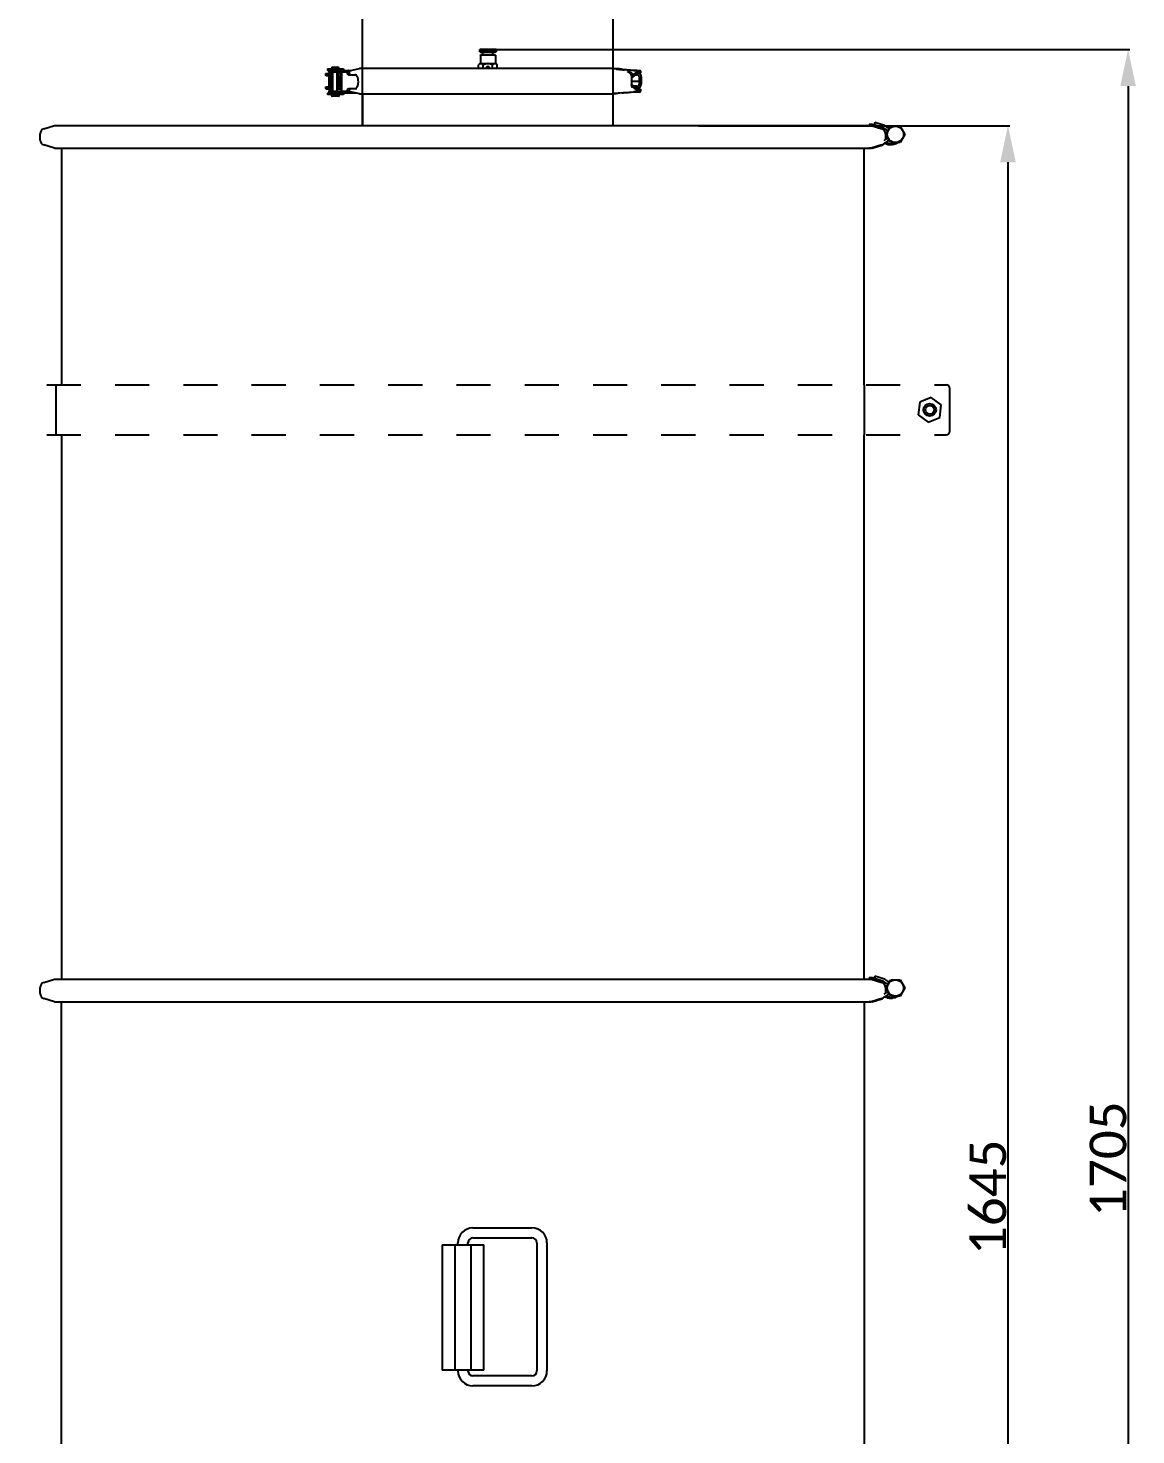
# Model space of a CAD drawing. Header units: millimetres. Extents: x 581 to 3895, y 0 to 3492.
# Drawn here: x 1037 to 1920, y 777 to 1899 of the extents above; entities that cross this region are included whole.
import ezdxf

# ---------------------------------------------------------------- set-up
doc = ezdxf.new("R2010")
doc.units = ezdxf.units.MM
doc.header["$LTSCALE"] = 272.25
doc.header["$PDMODE"] = 3
doc.header["$PDSIZE"] = 8
doc.linetypes.add('DOT', pattern=[0.2, 0.1, -0.1])
doc.layers.get('0').update_dxf_attribs({"linetype": 'CONTINUOUS'})
doc.layers.get('Defpoints').update_dxf_attribs({"linetype": 'CONTINUOUS'})
for name, color, linetype in [('00_BUW_DATUM', 7, 'CONTINUOUS'), ('02___PRT_ALL_AXES', 7, 'CONTINUOUS'), ('03___PRT_ALL_CURVES', 7, 'CONTINUOUS')]:
    doc.layers.add(name, color=color, linetype=linetype)
doc.styles.get("Standard").update_dxf_attribs({"font": 'calibri.ttf'})
doc.dimstyles.new('DIMSTYLE_1', dxfattribs={"dimtxt": 29.166667, "dimasz": 29.166667, "dimexe": 1.5, "dimexo": 1, "dimgap": 0.875, "dimtad": 1, "dimdsep": 46, "dimtxsty": 'Standard', "dimblk": '_FILLED', "dimblk1": '_FILLED', "dimblk2": '_FILLED', "dimcen": 0.09, "dimazin": 2, "dimtp": 0.01, "dimtm": 0.01, "dimtfac": 1, "dimtofl": 0, "dimtmove": 0, "dimatfit": 3, "dimldrblk": '_FILLED', "dimfxl": 0, "dimtolj": 1, "dimarcsym": 0})
doc.dimstyles.new('DIMSTYLE_4', dxfattribs={"dimtxt": 29.166667, "dimasz": 29.166667, "dimexe": 1.5, "dimexo": 1, "dimgap": 0.875, "dimtad": 1, "dimdec": 0, "dimdsep": 46, "dimtxsty": 'Standard', "dimblk": '_FILLED', "dimblk1": '_FILLED', "dimblk2": '_FILLED', "dimcen": 0.09, "dimazin": 2, "dimtp": 0.01, "dimtm": 0.01, "dimtfac": 1, "dimtdec": 0, "dimtofl": 0, "dimtmove": 0, "dimatfit": 3, "dimldrblk": '_FILLED', "dimfxl": 0, "dimtolj": 1, "dimarcsym": 0})

# ---------------------------------------------------------------- blocks, each defined once
blk = doc.blocks.new('_FILLED')
at = {"color": 0, "linetype": 'ByBlock'}
blk.add_solid([(0, 0), (-1, 0.214), (-1, -0.214)], dxfattribs=at)
blk = doc.blocks.new('*D68')
at = {"color": 0, "linetype": 'Continuous', "lineweight": -2}
for p, q in [((1303.5, 1822), (1303.5, 1927.4)), ((1332.6, 1925.9), (1474.3, 1925.9)), ((1503.5, 1823.9), (1503.5, 1927.4))]:
    blk.add_line(p, q, dxfattribs=at)
at = {"layer": 'Defpoints', "color": 0}
for p in [(1503.5, 1925.9), (1303.5, 1821), (1503.5, 1822.9)]:
    blk.add_point(p, dxfattribs=at)
at = {"color": 0, "linetype": 'ByBlock', "lineweight": -2, "xscale": 29.1666666667, "yscale": 29.1666666667, "zscale": 29.1666666667, "rotation": 180}
blk.add_blockref('_FILLED', (1303.5, 1925.9), dxfattribs=at)
at = {"color": 0, "linetype": 'ByBlock', "lineweight": -2, "xscale": 29.1666666667, "yscale": 29.1666666667, "zscale": 29.1666666667}
blk.add_blockref('_FILLED', (1503.5, 1925.9), dxfattribs=at)
at = {"color": 0, "insert": (1422.9, 1965.7), "char_height": 29.17, "attachment_point": 2, "line_spacing_factor": 0.9}
blk.add_mtext('\\A1;%%c200', dxfattribs=at)
blk = doc.blocks.new('*D120')
at = {"color": 0, "linetype": 'Continuous', "lineweight": -2}
for p, q in [((1403.6, 1881.7), (1915.5, 1881.7)), ((1914, 1852.6), (1914, 141.6)), ((1408.3, 112.4), (1915.5, 112.4))]:
    blk.add_line(p, q, dxfattribs=at)
at = {"layer": 'Defpoints', "color": 0}
for p in [(1402.6, 1881.7), (1407.3, 112.4), (1914, 112.4)]:
    blk.add_point(p, dxfattribs=at)
at = {"color": 0, "linetype": 'ByBlock', "lineweight": -2, "xscale": 29.1666666667, "yscale": 29.1666666667, "zscale": 29.1666666667}
for p, rotation in [((1914, 1881.7), 90), ((1914, 112.4), 270)]:
    blk.add_blockref('_FILLED', p, dxfattribs=dict(at, rotation=rotation))
at = {"color": 0, "insert": (1898.1, 997.1), "char_height": 29.167, "attachment_point": 5, "rotation": 90}
blk.add_mtext('\\A1;\\A1;1705', dxfattribs=at)
blk = doc.blocks.new('*D121')
at = {"color": 0, "linetype": 'Continuous', "lineweight": -2}
for p, q in [((1571.3, 1821), (1819.7, 1821)), ((1818.2, 1791.8), (1818.2, 141.6)), ((1409.3, 112.4), (1819.7, 112.4))]:
    blk.add_line(p, q, dxfattribs=at)
at = {"layer": 'Defpoints', "color": 0}
for p in [(1570.3, 1821), (1408.3, 112.4), (1818.2, 112.4)]:
    blk.add_point(p, dxfattribs=at)
at = {"color": 0, "linetype": 'ByBlock', "lineweight": -2, "xscale": 29.1666666667, "yscale": 29.1666666667, "zscale": 29.1666666667}
for p, rotation in [((1818.2, 1821), 90), ((1818.2, 112.4), 270)]:
    blk.add_blockref('_FILLED', p, dxfattribs=dict(at, rotation=rotation))
at = {"color": 0, "insert": (1802.3, 966.7), "char_height": 29.167, "attachment_point": 5, "rotation": 90}
blk.add_mtext('\\A1;\\A1;1645', dxfattribs=at)

msp = doc.modelspace()

# ---------------------------------------------------------------- linework, layer by layer
at = {"linetype": 'Continuous'}
for p, q in [((1396.968, 1879.744), (1396.968, 1881.744)), ((1396.973, 1881.744), (1396.973, 1879.744)), ((1398.033, 1881.744), (1396.973, 1881.744)), ((1396.973, 1879.744), (1397.822, 1879.744)), ((1396.989, 1879.744), (1396.989, 1881.744)), ((1397.004, 1881.744), (1397.004, 1879.744)), ((1397.035, 1879.744), (1397.035, 1881.744)), ((1397.06, 1881.744), (1397.06, 1879.744)), ((1397.107, 1879.744), (1397.107, 1881.744)), ((1397.141, 1881.744), (1397.141, 1879.744)), ((1397.204, 1879.744), (1397.204, 1881.744)), ((1397.248, 1881.744), (1397.248, 1879.744)), ((1397.325, 1879.744), (1397.325, 1881.744)), ((1397.379, 1881.744), (1397.379, 1879.744)), ((1397.467, 1877.244), (1397.667, 1877.444)), ((1397.467, 1877.244), (1397.467, 1870.444)), ((1409.467, 1877.244), (1397.467, 1877.244)), ((1397.471, 1879.744), (1397.471, 1881.744)), ((1397.534, 1881.744), (1397.534, 1879.744)), ((1397.64, 1879.744), (1397.64, 1881.744)), ((1409.267, 1877.444), (1397.667, 1877.444)), ((1397.712, 1881.744), (1397.712, 1879.744)), ((1397.822, 1879.744), (1397.822, 1881.744)), ((1397.833, 1879.744), (1397.833, 1881.744)), ((1397.833, 1879.744), (1398.019, 1879.744)), ((1397.913, 1881.744), (1397.913, 1879.744)), ((1398.019, 1879.744), (1398.019, 1881.744)), ((1398.047, 1879.744), (1398.047, 1881.744)), ((1398.269, 1881.744), (1398.047, 1881.744)), ((1398.047, 1879.744), (1404.158, 1879.744)), ((1398.136, 1881.744), (1398.136, 1879.744)), ((1398.237, 1879.744), (1398.237, 1881.744)), ((1398.283, 1879.744), (1398.283, 1881.744)), ((1398.529, 1881.744), (1398.283, 1881.744)), ((1398.38, 1881.744), (1398.38, 1879.744)), ((1398.476, 1879.744), (1398.476, 1881.744)), ((1398.54, 1879.744), (1398.54, 1881.744)), ((1398.792, 1881.744), (1398.54, 1881.744)), ((1398.644, 1881.744), (1398.644, 1879.744)), ((1398.735, 1879.744), (1398.735, 1881.744)), ((1398.815, 1879.744), (1398.815, 1881.744)), ((1399.093, 1881.744), (1398.815, 1881.744)), ((1398.927, 1881.744), (1398.927, 1879.744)), ((1399.013, 1879.744), (1399.013, 1881.744)), ((1399.11, 1879.744), (1399.11, 1881.744)), ((1399.414, 1881.744), (1399.11, 1881.744)), ((1399.228, 1881.744), (1399.228, 1879.744)), ((1399.308, 1879.744), (1399.308, 1881.744)), ((1399.421, 1879.744), (1399.421, 1881.744)), ((1399.731, 1881.744), (1399.421, 1881.744)), ((1399.467, 1877.444), (1399.467, 1879.244)), ((1399.546, 1881.744), (1399.546, 1879.744)), ((1399.62, 1879.744), (1399.62, 1881.744)), ((1399.748, 1879.744), (1399.748, 1881.744)), ((1400.087, 1881.744), (1399.748, 1881.744)), ((1399.879, 1881.744), (1399.879, 1879.744)), ((1399.946, 1879.744), (1399.946, 1881.744)), ((1400.091, 1879.744), (1400.091, 1881.744)), ((1400.433, 1881.744), (1400.091, 1881.744)), ((1400.227, 1881.744), (1400.227, 1879.744)), ((1400.287, 1879.744), (1400.287, 1881.744)), ((1400.446, 1879.744), (1400.446, 1881.744)), ((1400.791, 1881.744), (1400.446, 1881.744)), ((1400.587, 1881.744), (1400.587, 1879.744)), ((1400.64, 1879.744), (1400.64, 1881.744)), ((1400.813, 1879.744), (1400.813, 1881.744)), ((1401.185, 1881.744), (1400.813, 1881.744)), ((1400.959, 1881.744), (1400.959, 1879.744)), ((1401.005, 1879.744), (1401.005, 1881.744)), ((1401.191, 1879.744), (1401.191, 1881.744)), ((1401.563, 1881.744), (1401.191, 1881.744)), ((1401.34, 1881.744), (1401.34, 1879.744)), ((1401.379, 1879.744), (1401.379, 1881.744)), ((1401.578, 1879.744), (1401.578, 1881.744)), ((1401.949, 1881.744), (1401.578, 1881.744)), ((1401.73, 1881.744), (1401.73, 1879.744)), ((1401.761, 1879.744), (1401.761, 1881.744)), ((1401.972, 1879.744), (1401.972, 1881.744)), ((1402.368, 1881.744), (1401.972, 1881.744)), ((1402.127, 1881.744), (1402.127, 1879.744)), ((1402.15, 1879.744), (1402.15, 1881.744)), ((1402.372, 1879.744), (1402.372, 1881.744)), ((1402.765, 1881.744), (1402.372, 1881.744)), ((1402.529, 1881.744), (1402.529, 1879.744)), ((1402.544, 1879.744), (1402.544, 1881.744)), ((1402.777, 1879.744), (1402.777, 1881.744)), ((1408.887, 1881.744), (1402.777, 1881.744)), ((1402.934, 1881.744), (1402.934, 1879.744)), ((1402.942, 1879.744), (1402.942, 1881.744)), ((1403.184, 1879.744), (1403.184, 1881.744)), ((1403.342, 1881.744), (1403.342, 1879.744)), ((1403.592, 1879.744), (1403.592, 1881.744)), ((1403.751, 1881.744), (1403.751, 1879.744)), ((1403.992, 1881.744), (1403.992, 1879.744)), ((1404, 1879.744), (1404, 1881.744)), ((1404.158, 1881.744), (1404.158, 1879.744)), ((1404.17, 1879.744), (1404.562, 1879.744)), ((1404.39, 1881.744), (1404.39, 1879.744)), ((1404.406, 1879.744), (1404.406, 1881.744)), ((1404.562, 1881.744), (1404.562, 1879.744)), ((1404.566, 1879.744), (1404.962, 1879.744)), ((1404.784, 1881.744), (1404.784, 1879.744)), ((1404.808, 1879.744), (1404.808, 1881.744)), ((1404.962, 1881.744), (1404.962, 1879.744)), ((1404.985, 1879.744), (1405.357, 1879.744)), ((1405.173, 1881.744), (1405.173, 1879.744)), ((1405.205, 1879.744), (1405.205, 1881.744)), ((1405.357, 1881.744), (1405.357, 1879.744)), ((1405.371, 1879.744), (1405.743, 1879.744)), ((1405.556, 1881.744), (1405.556, 1879.744)), ((1405.594, 1879.744), (1405.594, 1881.744)), ((1405.743, 1881.744), (1405.743, 1879.744)), ((1405.749, 1879.744), (1406.121, 1879.744)), ((1405.93, 1881.744), (1405.93, 1879.744)), ((1405.976, 1879.744), (1405.976, 1881.744)), ((1406.121, 1881.744), (1406.121, 1879.744)), ((1406.144, 1879.744), (1406.489, 1879.744)), ((1406.294, 1881.744), (1406.294, 1879.744)), ((1406.347, 1879.744), (1406.347, 1881.744)), ((1406.489, 1881.744), (1406.489, 1879.744)), ((1406.502, 1879.744), (1406.844, 1879.744)), ((1406.647, 1881.744), (1406.647, 1879.744)), ((1406.708, 1879.744), (1406.708, 1881.744)), ((1406.844, 1881.744), (1406.844, 1879.744)), ((1406.848, 1879.744), (1407.186, 1879.744)), ((1406.988, 1881.744), (1406.988, 1879.744)), ((1407.055, 1879.744), (1407.055, 1881.744)), ((1407.186, 1881.744), (1407.186, 1879.744)), ((1407.203, 1879.744), (1407.513, 1879.744)), ((1407.315, 1881.744), (1407.315, 1879.744)), ((1407.388, 1879.744), (1407.388, 1881.744)), ((1407.467, 1877.444), (1407.467, 1879.244)), ((1407.513, 1881.744), (1407.513, 1879.744)), ((1407.52, 1879.744), (1407.825, 1879.744)), ((1407.626, 1881.744), (1407.626, 1879.744)), ((1407.706, 1879.744), (1407.706, 1881.744)), ((1407.825, 1881.744), (1407.825, 1879.744)), ((1407.841, 1879.744), (1408.119, 1879.744)), ((1407.922, 1881.744), (1407.922, 1879.744)), ((1408.007, 1879.744), (1408.007, 1881.744)), ((1408.119, 1881.744), (1408.119, 1879.744)), ((1408.143, 1879.744), (1408.395, 1879.744)), ((1408.199, 1881.744), (1408.199, 1879.744)), ((1408.29, 1879.744), (1408.29, 1881.744)), ((1408.395, 1881.744), (1408.395, 1879.744)), ((1408.406, 1879.744), (1408.651, 1879.744)), ((1408.458, 1881.744), (1408.458, 1879.744)), ((1408.554, 1879.744), (1408.554, 1881.744)), ((1408.651, 1881.744), (1408.651, 1879.744)), ((1408.665, 1879.744), (1408.887, 1879.744)), ((1408.697, 1881.744), (1408.697, 1879.744)), ((1408.798, 1879.744), (1408.798, 1881.744)), ((1408.887, 1881.744), (1408.887, 1879.744)), ((1408.901, 1879.744), (1409.961, 1879.744)), ((1408.916, 1881.744), (1408.916, 1879.744)), ((1409.102, 1881.744), (1408.916, 1881.744)), ((1409.021, 1879.744), (1409.021, 1881.744)), ((1409.102, 1881.744), (1409.102, 1879.744)), ((1409.113, 1881.744), (1409.113, 1879.744)), ((1409.961, 1881.744), (1409.113, 1881.744)), ((1409.222, 1879.744), (1409.222, 1881.744)), ((1409.467, 1877.244), (1409.267, 1877.444)), ((1409.294, 1881.744), (1409.294, 1879.744)), ((1409.401, 1879.744), (1409.401, 1881.744)), ((1409.464, 1881.744), (1409.464, 1879.744)), ((1409.467, 1877.244), (1409.467, 1870.444)), ((1409.556, 1879.744), (1409.556, 1881.744)), ((1409.609, 1881.744), (1409.609, 1879.744)), ((1409.687, 1879.744), (1409.687, 1881.744)), ((1409.731, 1881.744), (1409.731, 1879.744)), ((1409.793, 1879.744), (1409.793, 1881.744)), ((1409.827, 1881.744), (1409.827, 1879.744)), ((1409.874, 1879.744), (1409.874, 1881.744)), ((1409.899, 1881.744), (1409.899, 1879.744)), ((1409.93, 1879.744), (1409.93, 1881.744)), ((1409.945, 1881.744), (1409.945, 1879.744)), ((1409.961, 1879.744), (1409.961, 1881.744)), ((1409.966, 1881.744), (1409.966, 1879.744)), ((1274.325, 1861.064), (1274.325, 1862.564)), ((1274.325, 1862.564), (1279.86, 1862.564)), ((1274.434, 1860.839), (1274.434, 1862.039)), ((1274.435, 1862.039), (1279.86, 1862.039)), ((1275.61, 1866.239), (1275.61, 1865.039)), ((1275.61, 1866.239), (1288.244, 1866.239)), ((1279.36, 1865.039), (1275.61, 1865.039)), ((1276.939, 1863.551), (1276.939, 1865.039)), ((1290.799, 1863.551), (1276.939, 1863.551)), ((1278.575, 1862.564), (1278.575, 1863.551)), ((1278.725, 1865.051), (1291.987, 1865.051)), ((1278.86, 1866.639), (1278.86, 1866.489)), ((1284.31, 1866.439), (1278.91, 1866.439)), ((1279.495, 1866.439), (1279.495, 1866.289)), ((1279.86, 1867.639), (1283.36, 1867.639)), ((1279.86, 1866.239), (1279.86, 1866.389)), ((1279.86, 1848.551), (1279.86, 1863.551)), ((1283.36, 1866.239), (1283.36, 1866.389)), ((1283.36, 1848.551), (1283.36, 1863.551)), ((1283.36, 1862.564), (1286.723, 1862.564)), ((1283.959, 1867.439), (1283.995, 1867.439)), ((1284.36, 1866.639), (1284.36, 1866.489)), ((1284.995, 1866.439), (1284.995, 1866.289)), ((1286.282, 1862.564), (1286.282, 1861.178)), ((1286.663, 1862.564), (1286.663, 1863.283)), ((1286.723, 1863.051), (1286.723, 1849.051)), ((1288.245, 1866.239), (1288.245, 1865.051)), ((1291.53, 1865.051), (1291.53, 1863.051)), ((1292.115, 1865.039), (1294.518, 1865.039)), ((1292.721, 1864.644), (1301.186, 1866.507)), ((1292.9, 1864.051), (1292.9, 1863.551)), ((1501.754, 1866.507), (1301.186, 1866.507)), ((1396.962, 1870.444), (1395.962, 1869.445)), ((1395.962, 1866.507), (1395.962, 1869.445)), ((1396.962, 1870.444), (1409.973, 1870.444)), ((1399.715, 1866.507), (1399.715, 1869.445)), ((1403.467, 1865.944), (1403.467, 1865.97)), ((1407.22, 1866.507), (1407.22, 1869.445)), ((1409.973, 1870.444), (1410.972, 1869.445)), ((1410.972, 1866.507), (1410.972, 1869.445)), ((1508.069, 1866.194), (1505.901, 1866.194)), ((1505.901, 1866.166), (1510.85, 1865.636)), ((1508.069, 1866.194), (1508.069, 1865.934)), ((1510.558, 1865.671), (1509.78, 1865.751)), ((1511.473, 1865.561), (1512.275, 1865.507)), ((1515.922, 1865.262), (1514.637, 1865.348)), ((1514.895, 1863.871), (1514.913, 1863.874)), ((1517.282, 1865.171), (1515.922, 1865.262)), ((1518.721, 1865.076), (1517.282, 1865.171)), ((1518.379, 1859.244), (1523.033, 1862.974)), ((1519.795, 1865.005), (1518.721, 1865.076)), ((1522.889, 1864.186), (1519.181, 1861.668)), ((1519.795, 1865.005), (1520.368, 1864.969)), ((1520.474, 1864.961), (1520.11, 1864.985)), ((1520.11, 1864.985), (1520.474, 1864.961)), ((1521.32, 1864.915), (1520.368, 1864.969)), ((1520.547, 1864.956), (1520.474, 1864.961)), ((1520.474, 1864.961), (1520.547, 1864.956)), ((1520.88, 1864.935), (1520.547, 1864.956)), ((1520.547, 1864.956), (1520.88, 1864.935)), ((1520.931, 1864.931), (1520.88, 1864.935)), ((1521.312, 1864.907), (1520.931, 1864.931)), ((1520.931, 1864.931), (1521.312, 1864.907)), ((1523.05, 1862.705), (1521.227, 1861.491)), ((1521.378, 1864.903), (1521.312, 1864.907)), ((1521.312, 1864.907), (1521.378, 1864.903)), ((1522.272, 1864.868), (1521.32, 1864.915)), ((1521.722, 1864.881), (1521.378, 1864.903)), ((1521.378, 1864.903), (1521.722, 1864.881)), ((1521.722, 1864.881), (1521.766, 1864.878)), ((1521.766, 1864.878), (1521.722, 1864.881)), ((1523.224, 1864.829), (1522.272, 1864.868)), ((1522.826, 1864.812), (1522.59, 1864.827)), ((1522.604, 1864.826), (1523.044, 1864.799)), ((1522.938, 1864.371), (1522.889, 1864.386)), ((1522.889, 1864.386), (1522.938, 1864.371)), ((1523.083, 1864.328), (1522.938, 1864.371)), ((1522.938, 1864.371), (1523.031, 1864.343)), ((1524.177, 1864.797), (1523.224, 1864.829)), ((1523.915, 1863.145), (1523.896, 1863.146)), ((1523.911, 1864.747), (1523.945, 1864.745)), ((1524.048, 1863.889), (1524.049, 1863.943)), ((1524.049, 1863.943), (1524.054, 1864.096)), ((1524.071, 1864.586), (1524.054, 1864.096)), ((1525.094, 1863.144), (1524.06, 1863.144)), ((1524.076, 1864.744), (1524.071, 1864.586)), ((1524.076, 1864.744), (1525.094, 1864.744)), ((1525.067, 1864.774), (1524.177, 1864.797)), ((1525.406, 1863.155), (1525.406, 1864.755)), ((1274.434, 1861.064), (1274.325, 1861.064)), ((1274.325, 1850.564), (1274.325, 1852.064)), ((1274.325, 1852.064), (1279.86, 1852.064)), ((1274.434, 1850.564), (1274.325, 1850.564)), ((1274.434, 1850.039), (1274.434, 1851.239)), ((1279.86, 1860.839), (1274.435, 1860.839)), ((1274.435, 1851.239), (1279.86, 1851.239)), ((1276.59, 1860.45), (1276.59, 1852.064)), ((1278.157, 1852.064), (1278.157, 1860.839)), ((1278.575, 1852.064), (1278.575, 1860.839)), ((1284.761, 1861.064), (1283.36, 1861.064)), ((1284.761, 1860.839), (1283.36, 1860.839)), ((1283.36, 1852.064), (1284.761, 1852.064)), ((1286.723, 1850.564), (1283.36, 1850.564)), ((1283.995, 1852.064), (1283.995, 1860.839)), ((1284.761, 1852.064), (1284.761, 1861.064)), ((1285.939, 1859.453), (1285.939, 1853.436)), ((1286.282, 1851.708), (1286.282, 1850.564)), ((1286.609, 1849.745), (1286.609, 1850.564)), ((1292.216, 1861.551), (1298.999, 1861.551)), ((1292.216, 1850.551), (1298.999, 1850.551)), ((1518.379, 1853.436), (1518.379, 1859.453)), ((1523.033, 1849.507), (1518.379, 1853.644)), ((1518.379, 1853.644), (1519.876, 1852.444)), ((1522.962, 1848.757), (1519.321, 1851.737)), ((1522.587, 1852.444), (1519.729, 1852.444)), ((1522.914, 1850.221), (1520.823, 1851.472)), ((1521.157, 1861.444), (1522.587, 1861.444)), ((1522.587, 1850.844), (1521.872, 1850.844)), ((1523.05, 1850.184), (1522.058, 1850.844)), ((1524.187, 1859.844), (1524.187, 1854.044)), ((1525.787, 1859.844), (1525.787, 1854.044)), ((1279.86, 1850.039), (1274.435, 1850.039)), ((1275.61, 1847.039), (1275.61, 1845.839)), ((1275.61, 1847.039), (1288.23, 1847.039)), ((1288.244, 1845.839), (1275.61, 1845.839)), ((1276.813, 1848.423), (1276.815, 1848.232)), ((1276.939, 1847.051), (1276.939, 1848.551)), ((1276.939, 1848.551), (1290.799, 1848.551)), ((1291.987, 1847.051), (1276.939, 1847.051)), ((1277.825, 1848.689), (1277.825, 1849.789)), ((1277.875, 1849.839), (1279.86, 1849.839)), ((1279.86, 1848.639), (1277.875, 1848.639)), ((1278.575, 1849.889), (1278.575, 1850.039)), ((1279.11, 1844.689), (1279.11, 1845.789)), ((1284.06, 1844.639), (1279.16, 1844.639)), ((1279.745, 1844.489), (1279.745, 1844.639)), ((1284.694, 1844.439), (1279.795, 1844.439)), ((1279.86, 1847.039), (1279.86, 1847.051)), ((1286.55, 1850.039), (1283.36, 1850.039)), ((1283.36, 1847.039), (1283.36, 1847.051)), ((1284.11, 1844.689), (1284.11, 1845.789)), ((1284.11, 1845.639), (1284.694, 1845.639)), ((1284.745, 1844.489), (1284.745, 1845.589)), ((1286.653, 1848.801), (1286.651, 1848.866)), ((1298.199, 1847.039), (1288.23, 1847.039)), ((1288.245, 1847.039), (1288.245, 1845.839)), ((1291.53, 1849.051), (1291.53, 1847.051)), ((1292.9, 1848.551), (1292.9, 1848.051)), ((1301.186, 1846.382), (1292.9, 1848.206)), ((1301.186, 1846.382), (1501.749, 1846.382)), ((1303.467, 1846.382), (1303.467, 1821.014)), ((1510.891, 1847.263), (1503.941, 1846.577)), ((1504.224, 1846.603), (1504.387, 1846.621)), ((1509.937, 1847.169), (1505.51, 1846.257)), ((1505.51, 1846.732), (1505.51, 1846.257)), ((1511.289, 1847.297), (1511.793, 1847.34)), ((1511.718, 1847.345), (1511.512, 1847.331)), ((1511.793, 1847.34), (1512.287, 1847.379)), ((1511.83, 1847.336), (1512.443, 1847.387)), ((1512.287, 1847.379), (1512.921, 1847.425)), ((1512.443, 1847.387), (1513.041, 1847.432)), ((1513.04, 1847.433), (1513.512, 1847.465)), ((1513.041, 1847.432), (1513.389, 1847.456)), ((1513.449, 1847.46), (1513.719, 1847.479)), ((1513.512, 1847.465), (1514.326, 1847.52)), ((1513.964, 1847.496), (1515.27, 1847.583)), ((1514.944, 1847.562), (1516.593, 1847.672)), ((1515.989, 1847.632), (1517.665, 1847.743)), ((1516.935, 1847.695), (1517.634, 1847.741)), ((1517.665, 1847.743), (1519.662, 1847.875)), ((1519.662, 1847.875), (1519.868, 1847.888)), ((1519.7, 1847.877), (1519.662, 1847.875)), ((1519.7, 1847.877), (1519.662, 1847.875)), ((1519.7, 1847.877), (1520.37, 1847.92)), ((1519.853, 1847.887), (1519.7, 1847.877)), ((1520.11, 1847.904), (1519.853, 1847.887)), ((1519.868, 1847.888), (1520.023, 1847.898)), ((1520.023, 1847.898), (1520.102, 1847.903)), ((1520.102, 1847.903), (1520.385, 1847.922)), ((1520.567, 1847.934), (1520.11, 1847.904)), ((1520.37, 1847.92), (1521.322, 1847.974)), ((1520.385, 1847.922), (1520.931, 1847.957)), ((1521.03, 1847.963), (1520.567, 1847.934)), ((1520.931, 1847.957), (1521.043, 1847.964)), ((1521.5, 1847.993), (1521.03, 1847.963)), ((1521.043, 1847.964), (1521.3, 1847.981)), ((1521.3, 1847.981), (1521.471, 1847.991)), ((1521.471, 1847.991), (1521.515, 1847.994)), ((1521.471, 1847.991), (1521.515, 1847.994)), ((1521.978, 1848.023), (1521.5, 1847.993)), ((1521.515, 1847.994), (1521.588, 1847.999)), ((1521.588, 1847.999), (1521.878, 1848.017)), ((1522.555, 1848.059), (1521.978, 1848.023)), ((1523.226, 1848.06), (1524.178, 1848.092)), ((1525.083, 1848.144), (1524.055, 1848.144)), ((1524.104, 1849.744), (1525.083, 1849.744)), ((1524.178, 1848.092), (1525.053, 1848.115)), ((1525.395, 1848.133), (1525.395, 1849.733)), ((1707.467, 1822.049), (1707.162, 1821.014)), ((1709.992, 1822.049), (1707.467, 1822.049)), ((1709.992, 1822.049), (1709.634, 1820.836)), ((1716.91, 1819.941), (1709.992, 1822.049)), ((1712.042, 1823.549), (1711.467, 1821.633)), ((1718.491, 1819.526), (1711.467, 1821.633)), ((1719.066, 1821.441), (1712.042, 1823.549)), ((1720.297, 1815.714), (1721.575, 1815.714)), ((1721.835, 1815.719), (1721.576, 1815.714)), ((1721.754, 1807.371), (1721.576, 1807.375)), ((1723.642, 1806.044), (1726.167, 1806.044)), ((1703.467, 1614.448), (1703.467, 1803.074)), ((1707.467, 1803.04), (1707.457, 1803.074)), ((1709.992, 1803.04), (1707.467, 1803.04)), ((1709.992, 1803.04), (1709.905, 1803.335)), ((1709.992, 1803.04), (1716.91, 1805.147)), ((1058.861, 1614.448), (1058.861, 1574.448)), ((1703.798, 1574.448), (1703.798, 1614.448)), ((1757.072, 1604.371), (1747.858, 1600.486)), ((1765.044, 1598.333), (1757.072, 1604.371)), ((1771.829, 1577.448), (1771.829, 1611.448)), ((1747.858, 1600.486), (1746.615, 1590.564)), ((1763.801, 1588.411), (1765.044, 1598.333)), ((1746.615, 1590.564), (1754.586, 1584.526)), ((1754.586, 1584.526), (1763.801, 1588.411)), ((1703.467, 1140.514), (1703.467, 1574.448)), ((1707.467, 1141.549), (1707.162, 1140.514)), ((1709.992, 1141.549), (1707.467, 1141.549)), ((1709.992, 1141.549), (1709.634, 1140.336)), ((1716.91, 1139.441), (1709.992, 1141.549)), ((1712.042, 1143.049), (1711.467, 1141.133)), ((1718.491, 1139.026), (1711.467, 1141.133)), ((1719.066, 1140.941), (1712.042, 1143.049)), ((1720.297, 1135.214), (1721.575, 1135.214)), ((1721.835, 1135.219), (1721.576, 1135.214)), ((1063.467, 745.324), (1063.467, 1122.574)), ((1707.467, 1122.54), (1707.457, 1122.574)), ((1709.992, 1122.54), (1707.467, 1122.54)), ((1709.992, 1122.54), (1709.905, 1122.835)), ((1709.992, 1122.54), (1716.91, 1124.647)), ((1721.754, 1126.871), (1721.576, 1126.875)), ((1723.642, 1125.544), (1726.167, 1125.544)), ((1391.586, 942.344), (1438.586, 942.344)), ((1391.586, 934.344), (1438.586, 934.344)), ((1366.967, 928.844), (1400.205, 928.844)), ((1366.967, 928.844), (1366.967, 828.844)), ((1377.086, 928.844), (1377.086, 828.844)), ((1379.586, 928.844), (1379.586, 930.344)), ((1387.586, 928.844), (1387.586, 930.344)), ((1390.086, 828.844), (1390.086, 928.844)), ((1400.205, 828.844), (1400.205, 928.844)), ((1442.586, 930.344), (1442.586, 828.344)), ((1450.586, 930.344), (1450.586, 828.344)), ((1400.205, 828.844), (1366.967, 828.844)), ((1379.586, 828.344), (1379.586, 828.844)), ((1387.586, 828.344), (1387.586, 828.844)), ((1438.586, 824.344), (1391.586, 824.344)), ((1438.586, 816.344), (1391.586, 816.344))]:
    msp.add_line(p, q, dxfattribs=at)
at = {"linetype": 'DOT'}
for p, q in [((942.829, 1614.448), (1768.829, 1614.448)), ((942.829, 1574.448), (1768.829, 1574.448))]:
    msp.add_line(p, q, dxfattribs=at)
at = {"linetype": 'Continuous'}
for points in [[(1276.815, 1863.846), (1276.812, 1863.544), (1276.806, 1863.268), (1276.799, 1862.994), (1276.789, 1862.726), (1276.781, 1862.564)], [(1276.939, 1864.371), (1276.935, 1864.364), (1276.891, 1864.261), (1276.857, 1864.155), (1276.833, 1864.046), (1276.818, 1863.934), (1276.815, 1863.846)], [(1513.389, 1865.432), (1513.039, 1865.457), (1512.443, 1865.502), (1511.83, 1865.553), (1511.202, 1865.609), (1510.558, 1865.671)], [(1514.637, 1865.348), (1513.719, 1865.41), (1513.449, 1865.428)], [(1276.752, 1850.025), (1276.76, 1849.911), (1276.767, 1849.793), (1276.774, 1849.671), (1276.78, 1849.544), (1276.786, 1849.413), (1276.792, 1849.28), (1276.797, 1849.143), (1276.801, 1849.003), (1276.805, 1848.861), (1276.808, 1848.717), (1276.811, 1848.571), (1276.813, 1848.423)], [(1276.815, 1848.232), (1276.818, 1848.144), (1276.833, 1848.033), (1276.857, 1847.923), (1276.891, 1847.817), (1276.935, 1847.715), (1276.939, 1847.708)], [(1510.309, 1847.206), (1510.774, 1847.251), (1511.289, 1847.297)], [(1521.322, 1847.974), (1522.274, 1848.021), (1523.226, 1848.06)]]:
    msp.add_lwpolyline(points, dxfattribs=at)
for radius in [5, 3.5]:
    msp.add_circle((1755.829, 1594.448), radius, dxfattribs=at)
for centre, radius, start, end in [((1398.967, 1879.244), 0.5, 0, 85), ((1407.967, 1879.244), 0.5, 95, 180), ((1279.86, 1866.639), 1, 90, 180), ((1278.91, 1866.489), 0.05, 180, 269.866951), ((1279.545, 1866.289), 0.05, 180, 247.396049), ((1279.81, 1866.389), 0.05, 0, 89.89156), ((1283.36, 1866.639), 1, 0, 90), ((1283.41, 1866.389), 0.05, 90.108698, 180), ((1283.995, 1866.439), 1, 0, 90), ((1284.31, 1866.489), 0.05, 270.139664, 0), ((1284.945, 1866.289), 0.05, 292.598254, 0), ((1260.593, 1863.945), 26.069, 358.370105, 358.58032), ((1403.467, 1866.944), 1.15, 337.628861, 202.373576), ((1403.467, 1866.944), 1, 334.052205, 205.944164), ((1508.047, 1856.567), 9.627, 69.650003, 89.869456), ((1513.571, 1859.794), 4.261, 71.273221, 72.92677), ((1513.573, 1859.799), 4.256, 72.262943, 72.924125), ((1514.838, 1864.236), 0.369, 267.574097, 274.089787), ((1514.835, 1864.277), 0.411, 274.050093, 278.360208), ((1514.836, 1864.264), 0.398, 274.030861, 275.502006), ((1513.57, 1859.788), 4.266, 71.232935, 72.262807), ((1514.835, 1864.283), 0.417, 275.513435, 278.34915), ((1514.831, 1864.31), 0.444, 278.345384, 280.693221), ((1513.566, 1859.777), 4.278, 69.735063, 71.272548), ((1513.556, 1859.751), 4.306, 64.33781, 71.221533), ((1513.561, 1859.764), 4.293, 68.203917, 69.73672), ((1513.561, 1859.765), 4.291, 65.128744, 68.200743), ((1514.494, 1864.998), 1.215, 303.398718, 307.473147), ((1514.451, 1865.057), 1.288, 305.579221, 307.393354), ((1514.387, 1865.14), 1.394, 307.405678, 308.425466), ((1514.388, 1865.14), 1.393, 307.383435, 308.405946), ((1514.291, 1856.866), 7.247, 81.204964, 82.367256), ((1513.534, 1859.707), 4.355, 63.613318, 65.129451), ((1514.329, 1857.106), 7.004, 78.534343, 81.213427), ((1514.362, 1857.279), 6.828, 77.964016, 81.267225), ((1513.537, 1859.712), 4.35, 62.644439, 64.342547), ((1513.515, 1859.667), 4.4, 60.603476, 63.612627), ((1513.522, 1859.682), 4.384, 59.182552, 62.642081), ((1513.514, 1859.666), 4.401, 59.201638, 60.605266), ((1514.408, 1857.492), 6.609, 74.597509, 78.545366), ((1513.511, 1859.663), 4.405, 57.58083, 59.184516), ((1513.518, 1859.673), 4.393, 57.592992, 59.201362), ((1514.417, 1857.543), 6.558, 74.549896, 77.949803), ((1515.986, 1859.884), 3.659, 29.171976, 33.695738), ((1517.125, 1845.797), 19.461, 74.112044, 74.359233), ((1517.273, 1846.339), 18.899, 74.104079, 74.349454), ((1514.145, 1835.478), 30.202, 73.169968, 74.034407), ((1522.532, 1864.922), 0.807, 310.863588, 312.694592), ((1521.24, 1870.234), 7.438, 284.98149, 287.207382), ((1525.431, 1859.879), 3.684, 125.275426, 126.974046), ((1522.587, 1859.844), 3.2, 0, 74.98087), ((1520.706, 1871.855), 9.145, 287.395511, 287.932455), ((1521.778, 1868.563), 5.682, 287.869452, 289.492476), ((1522.093, 1867.646), 4.713, 289.601637, 291.376206), ((1524.066, 1874.515), 11.371, 269.241119, 269.97067), ((1550.765, 1863.048), 26.73, 178.197689, 179.339974), ((1564.078, 1862.794), 40.046, 178.981217, 179.196197), ((1556.74, 1862.928), 32.706, 178.317056, 178.98742), ((1577.471, 1862.294), 53.448, 178.067897, 178.290675), ((1508.498, 1849.946), 10.071, 17.759112, 20.275959), ((1513.848, 1859.446), 4.531, 4.371266, 19.374178), ((1513.892, 1859.453), 4.487, 359.99633, 4.329866), ((1534.317, 1853.447), 15.938, 180.040303, 181.562206), ((1522.587, 1859.844), 1.6, 0, 90), ((1522.587, 1854.044), 3.2, 270, 0), ((1522.587, 1854.044), 1.6, 270, 0), ((1277.875, 1849.789), 0.05, 90.140755, 180), ((1277.875, 1848.689), 0.05, 180, 269.859245), ((1278.525, 1849.889), 0.05, 270.10966, 0), ((1279.16, 1845.789), 0.05, 90.137258, 180), ((1279.16, 1844.689), 0.05, 180, 269.862742), ((1279.795, 1844.489), 0.05, 180, 269.863096), ((1284.06, 1845.789), 0.05, 0, 89.857105), ((1284.06, 1844.689), 0.05, 270.136904, 0), ((1284.695, 1845.589), 0.05, 0, 89.862742), ((1284.695, 1844.489), 0.05, 270.137258, 0), ((1280.127, 1849.15), 6.506, 4.593121, 5.249917), ((1503.891, 1842.559), 4.014, 91.649941, 92.931334), ((1503.546, 1852.475), 5.911, 273.832681, 276.589578), ((1503.109, 1868.231), 21.678, 273.621871, 274.246047), ((1502.796, 1872.448), 25.907, 274.24466, 274.768529), ((1502.016, 1881.605), 35.097, 274.79479, 275.712486), ((1511.676, 1846.027), 1.315, 97.07315, 97.448164), ((1516.721, 1879.496), 31.704, 275.348572, 276.117271), ((1517.568, 1871.978), 24.139, 275.009519, 275.417903), ((1518.151, 1865.933), 18.067, 275.386702, 276.713311), ((1518.35, 1864.288), 16.409, 276.118087, 277.573203), ((1518.557, 1862.415), 14.525, 276.743865, 277.517146), ((1518.752, 1860.938), 13.035, 277.517704, 278.378544), ((1519.061, 1858.941), 11.014, 277.573454, 279.691737), ((1518.917, 1859.821), 11.906, 278.37913, 279.319961), ((1519.016, 1859.21), 11.287, 279.325921, 279.602698), ((1519.059, 1858.956), 11.029, 279.602784, 279.864892), ((1519.307, 1857.442), 9.495, 279.750729, 279.951633), ((1519.187, 1858.109), 10.173, 279.969394, 281.62309), ((1519.189, 1858.223), 10.285, 279.849956, 281.486012), ((1519.356, 1857.392), 9.438, 281.495751, 282.621282), ((1518.958, 1859.237), 11.324, 281.610424, 282.39268), ((1518.648, 1860.633), 12.754, 282.403949, 283.618476), ((1518.413, 1861.555), 13.706, 282.666027, 283.666285), ((1518.306, 1862.06), 14.221, 283.603148, 283.885918), ((1518.315, 1861.96), 14.123, 283.662781, 283.947583), ((1517.742, 1864.313), 16.544, 283.911325, 285.084578), ((1518.178, 1862.508), 14.688, 283.954409, 285.231258), ((1560.228, 1231.977), 617.232, 93.366761, 93.499201), ((1525.431, 1853.01), 3.684, 233.026111, 234.72474), ((1524.993, 1852.391), 2.925, 234.719496, 236.713788), ((1524.116, 1837.181), 12.563, 90.056086, 91.061551), ((1717.917, 1817.61), 2, 45.705852, 73.3), ((1717.917, 1817.61), 4, 45.705852, 73.3), ((1723.804, 1823.644), 6.43, 225.705852, 261.339927), ((1719.142, 1819.675), 1.961, 299.632701, 302.861906), ((1723.665, 1812.674), 6.375, 120.453487, 122.862812), ((1723.804, 1823.644), 4.43, 225.705852, 271.84973), ((1715.743, 1808.928), 3.959, 300.412157, 313.712593), ((1717.917, 1810.479), 4, 286.7, 314.294148), ((1723.804, 1804.445), 6.43, 98.660073, 134.294148), ((1719.142, 1805.413), 1.961, 57.138098, 60.366052), ((1721.578, 1821.973), 6.259, 257.753912, 269.987703), ((1723.804, 1804.445), 4.43, 88.15027, 134.294148), ((1721.674, 1819.582), 3.866, 272.382967, 273.818233), ((1721.66, 1805.454), 3.922, 57.13825, 60.540725), ((1726.185, 1812.458), 4.417, 237.139246, 242.322169), ((1726.121, 1812.448), 6.415, 302.872368, 310.127253), ((1715.765, 1808.898), 3.922, 286.974493, 300.361534), ((1768.829, 1611.448), 3, 0, 90), ((1768.829, 1577.448), 3, 270, 0), ((1717.917, 1137.11), 2, 45.705852, 73.3), ((1717.917, 1137.11), 4, 45.705852, 73.3), ((1723.804, 1143.144), 6.43, 225.705852, 261.339927), ((1719.142, 1139.175), 1.961, 299.632701, 302.861906), ((1723.665, 1132.174), 6.375, 120.453487, 122.862812), ((1721.578, 1141.473), 6.259, 257.753912, 269.987703), ((1723.804, 1143.144), 4.43, 225.705852, 271.84973), ((1721.674, 1139.082), 3.866, 272.382967, 273.818233), ((1715.765, 1128.398), 3.922, 286.974493, 300.361534), ((1715.743, 1128.428), 3.959, 300.412157, 313.712593), ((1717.917, 1129.979), 4, 286.7, 314.294148), ((1723.804, 1123.945), 6.43, 98.660073, 134.294148), ((1719.142, 1124.913), 1.961, 57.138098, 60.366052), ((1723.804, 1123.945), 4.43, 88.15027, 134.294148), ((1721.66, 1124.954), 3.922, 57.13825, 60.540725), ((1726.185, 1131.958), 4.417, 237.139246, 242.322169), ((1726.121, 1131.948), 6.415, 302.872368, 310.127253), ((1391.586, 930.344), 12, 90, 180), ((1438.586, 930.344), 12, 0, 90), ((1391.586, 930.344), 4, 90, 180), ((1438.586, 930.344), 4, 0, 90), ((1391.586, 828.344), 12, 180, 270), ((1391.586, 828.344), 4, 180, 270), ((1438.586, 828.344), 12, 270, 0), ((1438.586, 828.344), 4, 270, 0)]:
    msp.add_arc(centre, radius, start, end, dxfattribs=at)
for points in [[(1276.928, 1862.563), (1276.952, 1862.647), (1276.969, 1862.733), (1276.98, 1862.819)], [(1285.939, 1859.453), (1285.939, 1860.346), (1286.222, 1861.275), (1286.72, 1862.016)], [(1503.365, 1866.353), (1503.503, 1866.334), (1503.643, 1866.324), (1503.782, 1866.322)], [(1515.163, 1863.983), (1515.087, 1863.933), (1515.003, 1863.891), (1514.913, 1863.874)], [(1515.399, 1864.028), (1515.35, 1864.035), (1515.302, 1864.042), (1515.253, 1864.049)], [(1519.181, 1861.668), (1519.127, 1861.747), (1519.083, 1861.834), (1519.029, 1861.914)], [(1522.59, 1864.827), (1522.316, 1864.844), (1522.041, 1864.861), (1521.766, 1864.878)], [(1521.766, 1864.878), (1522.046, 1864.861), (1522.325, 1864.843), (1522.604, 1864.826)], [(1522.449, 1864.516), (1522.596, 1864.474), (1522.743, 1864.43), (1522.889, 1864.386)], [(1523.818, 1864.753), (1523.488, 1864.773), (1523.157, 1864.792), (1522.826, 1864.812)], [(1522.889, 1864.186), (1522.947, 1864.226), (1523.006, 1864.266), (1523.06, 1864.312)], [(1523.162, 1863.049), (1523.114, 1863.036), (1523.067, 1863.005), (1523.037, 1862.965)], [(1523.044, 1864.799), (1523.333, 1864.782), (1523.622, 1864.764), (1523.911, 1864.747)], [(1523.212, 1862.819), (1523.159, 1862.779), (1523.105, 1862.739), (1523.048, 1862.706)], [(1523.057, 1864.336), (1523.131, 1864.393), (1523.221, 1864.429), (1523.3, 1864.48)], [(1524.036, 1863.356), (1523.964, 1863.317), (1523.887, 1863.287), (1523.811, 1863.257)], [(1524.054, 1864.096), (1524.061, 1864.286), (1524.067, 1864.476), (1524.073, 1864.666)], [(1525.094, 1864.744), (1525.166, 1864.744), (1525.237, 1864.745), (1525.308, 1864.747)], [(1276.621, 1860.839), (1276.603, 1860.71), (1276.59, 1860.58), (1276.59, 1860.45)], [(1286.72, 1850.873), (1286.222, 1851.614), (1285.939, 1852.543), (1285.939, 1853.436)], [(1518.456, 1851.445), (1518.431, 1851.968), (1518.399, 1852.49), (1518.385, 1853.013)], [(1503.686, 1846.568), (1503.588, 1846.563), (1503.49, 1846.554), (1503.393, 1846.54)], [(1503.775, 1846.571), (1503.831, 1846.573), (1503.886, 1846.575), (1503.942, 1846.578)], [(1521.878, 1848.017), (1522.104, 1848.031), (1522.33, 1848.045), (1522.555, 1848.059)], [(1523.092, 1848.646), (1522.738, 1848.548), (1522.39, 1848.432), (1522.036, 1848.336)], [(1522.047, 1848.339), (1522.398, 1848.434), (1522.745, 1848.538), (1523.092, 1848.646)], [(1522.555, 1848.059), (1523.03, 1848.087), (1523.505, 1848.116), (1523.98, 1848.144)], [(1522.914, 1850.221), (1522.993, 1850.174), (1523.073, 1850.127), (1523.143, 1850.066)], [(1523.092, 1848.646), (1523.049, 1848.684), (1523.006, 1848.722), (1522.96, 1848.756)], [(1523.033, 1849.507), (1523.071, 1849.473), (1523.124, 1849.418), (1523.171, 1849.439)], [(1523.212, 1850.069), (1523.159, 1850.109), (1523.105, 1850.149), (1523.047, 1850.182)], [(1523.177, 1849.416), (1523.251, 1849.397), (1523.325, 1849.378), (1523.397, 1849.352)], [(1525.083, 1849.744), (1525.155, 1849.744), (1525.226, 1849.744), (1525.297, 1849.742)], [(1721.576, 1807.375), (1721.056, 1807.375), (1720.528, 1807.277), (1720.042, 1807.092)], [(1721.576, 1126.875), (1721.056, 1126.875), (1720.528, 1126.777), (1720.042, 1126.592)]]:
    msp.add_open_spline(points, degree=3, dxfattribs=at)
for points, knots in [([(1286.723, 1863.051), (1286.723, 1863.181), (1286.606, 1863.45), (1286.334, 1863.551), (1286.205, 1863.551)], [0, 0, 0, 0, 0.50008162, 1, 1, 1, 1]), ([(1286.651, 1863.203), (1286.65, 1863.144), (1286.643, 1862.93), (1286.633, 1862.717), (1286.623, 1862.562)], [0, 0, 0, 0, 0.27645046, 1, 1, 1, 1]), ([(1291.242, 1863.448), (1291.207, 1863.466), (1291.067, 1863.526), (1290.912, 1863.551), (1290.799, 1863.551)], [0, 0, 0, 0, 0.2553762, 1, 1, 1, 1]), ([(1291.53, 1863.051), (1291.53, 1863.14), (1291.454, 1863.31), (1291.313, 1863.411), (1291.242, 1863.448)], [0, 0, 0, 0, 0.52581243, 1, 1, 1, 1]), ([(1292.216, 1861.551), (1292.114, 1861.551), (1291.952, 1861.673), (1291.819, 1861.898), (1291.673, 1862.258), (1291.561, 1862.816), (1291.53, 1863.295), (1291.53, 1863.551)], [0, 0, 0, 0, 0.13745951, 0.23593513, 0.35670924, 0.6552522, 1, 1, 1, 1]), ([(1292.9, 1864.051), (1292.9, 1864.303), (1292.725, 1864.815), (1292.223, 1865.051), (1291.987, 1865.051)], [0, 0, 0, 0, 0.5165239, 1, 1, 1, 1]), ([(1292.9, 1863.551), (1292.9, 1863.295), (1292.93, 1862.816), (1293.043, 1862.258), (1293.188, 1861.898), (1293.32, 1861.674), (1293.482, 1861.551), (1293.584, 1861.551)], [0, 0, 0, 0, 0.34490699, 0.64353305, 0.76431438, 0.86271973, 1, 1, 1, 1]), ([(1397.698, 1870.444), (1397.545, 1870.431), (1397.146, 1870.337), (1396.55, 1869.991), (1396.157, 1869.64), (1395.962, 1869.445)], [0, 0, 0, 0, 0.22710654, 0.59424139, 1, 1, 1, 1]), ([(1399.715, 1869.445), (1399.583, 1869.577), (1399.094, 1870.031), (1398.464, 1870.403), (1397.979, 1870.444)], [0, 0, 0, 0, 0.27714219, 1, 1, 1, 1]), ([(1403.187, 1870.444), (1402.583, 1870.418), (1401.377, 1870.19), (1400.257, 1869.716), (1399.715, 1869.445)], [0, 0, 0, 0, 0.49967491, 1, 1, 1, 1]), ([(1407.22, 1869.445), (1406.678, 1869.716), (1405.557, 1870.19), (1404.352, 1870.418), (1403.747, 1870.444)], [0, 0, 0, 0, 0.50032617, 1, 1, 1, 1]), ([(1408.956, 1870.444), (1408.802, 1870.431), (1408.404, 1870.337), (1407.808, 1869.991), (1407.415, 1869.64), (1407.22, 1869.445)], [0, 0, 0, 0, 0.22710435, 0.59423855, 1, 1, 1, 1]), ([(1410.972, 1869.445), (1410.84, 1869.577), (1410.351, 1870.031), (1409.721, 1870.403), (1409.236, 1870.444)], [0, 0, 0, 0, 0.27714385, 1, 1, 1, 1]), ([(1503.365, 1866.353), (1503.196, 1866.377), (1502.661, 1866.446), (1502.123, 1866.507), (1501.754, 1866.507)], [0, 0, 0, 0, 0.31696533, 1, 1, 1, 1]), ([(1505.898, 1866.166), (1505.707, 1866.186), (1505.003, 1866.258), (1504.297, 1866.313), (1503.782, 1866.322)], [0, 0, 0, 0, 0.27215723, 1, 1, 1, 1]), ([(1511.473, 1865.561), (1511.426, 1865.568), (1511.219, 1865.596), (1511.011, 1865.619), (1510.85, 1865.636)], [0, 0, 0, 0, 0.22655432, 1, 1, 1, 1]), ([(1515.099, 1863.944), (1515.116, 1863.954), (1515.151, 1863.974), (1515.184, 1863.997), (1515.201, 1864.009)], [0, 0, 0, 0, 0.48586029, 1, 1, 1, 1]), ([(1518.123, 1860.949), (1518.024, 1861.23), (1517.523, 1862.244), (1516.607, 1863.008), (1515.872, 1863.382)], [0, 0, 0, 0, 0.26529769, 1, 1, 1, 1]), ([(1519.181, 1861.668), (1518.948, 1861.51), (1518.271, 1861.946), (1517.577, 1862.414), (1516.725, 1862.931), (1516.161, 1863.235), (1515.872, 1863.382)], [0, 0, 0, 0, 0.2244778, 0.48264645, 0.74157553, 1, 1, 1, 1]), ([(1519.029, 1861.914), (1518.863, 1862.158), (1518.111, 1863.064), (1517.007, 1863.631), (1516.164, 1863.864)], [0, 0, 0, 0, 0.25265768, 1, 1, 1, 1]), ([(1516.164, 1863.864), (1517.007, 1863.632), (1518.105, 1863.061), (1518.866, 1862.161), (1519.03, 1861.914)], [0, 0, 0, 0, 0.74714065, 1, 1, 1, 1]), ([(1523.3, 1864.48), (1523.359, 1864.519), (1523.551, 1864.647), (1523.781, 1864.747), (1523.945, 1864.745)], [0, 0, 0, 0, 0.29950106, 1, 1, 1, 1]), ([(1523.304, 1862.886), (1523.358, 1862.925), (1523.537, 1863.042), (1523.746, 1863.148), (1523.896, 1863.146)], [0, 0, 0, 0, 0.30805074, 1, 1, 1, 1]), ([(1523.945, 1864.745), (1523.968, 1864.745), (1524.009, 1864.744), (1524.051, 1864.744), (1524.069, 1864.745)], [0, 0, 0, 0, 0.55878011, 1, 1, 1, 1]), ([(1525.406, 1863.155), (1525.406, 1863.129), (1525.238, 1863.176), (1525.172, 1863.144), (1525.094, 1863.144)], [0, 0, 0, 0, 0.25252414, 1, 1, 1, 1]), ([(1525.308, 1864.747), (1525.332, 1864.748), (1525.354, 1864.756), (1525.406, 1864.747), (1525.406, 1864.755)], [0, 0, 0, 0, 0.7463075, 1, 1, 1, 1]), ([(1291.53, 1848.551), (1291.53, 1848.807), (1291.561, 1849.285), (1291.673, 1849.844), (1291.819, 1850.203), (1291.952, 1850.428), (1292.114, 1850.551), (1292.216, 1850.551)], [0, 0, 0, 0, 0.34475044, 0.64328916, 0.76407136, 0.86251544, 1, 1, 1, 1]), ([(1293.584, 1850.551), (1293.482, 1850.551), (1293.32, 1850.428), (1293.188, 1850.203), (1293.043, 1849.844), (1292.93, 1849.285), (1292.9, 1848.807), (1292.9, 1848.551)], [0, 0, 0, 0, 0.13725519, 0.23569215, 0.35646539, 0.65509564, 1, 1, 1, 1]), ([(1297.431, 1850.551), (1297.602, 1850.551), (1297.968, 1850.63), (1298.473, 1850.952), (1298.942, 1851.456), (1299.536, 1852.412), (1300.055, 1853.968), (1300.269, 1856.051), (1300.055, 1858.133), (1299.536, 1859.689), (1298.942, 1860.646), (1298.473, 1861.15), (1297.968, 1861.471), (1297.602, 1861.551), (1297.431, 1861.551)], [0, 0, 0, 0, 0.03874119, 0.08242441, 0.13360355, 0.19325482, 0.33612066, 0.5000036, 0.663891, 0.80674359, 0.86640396, 0.91757409, 0.9612582, 1, 1, 1, 1]), ([(1518.089, 1853.018), (1518.126, 1852.903), (1518.281, 1852.387), (1518.381, 1851.857), (1518.456, 1851.445)], [0, 0, 0, 0, 0.22330916, 1, 1, 1, 1]), ([(1519.321, 1851.737), (1519.263, 1851.785), (1519.107, 1851.856), (1518.783, 1851.723), (1518.595, 1851.554), (1518.456, 1851.445)], [0, 0, 0, 0, 0.22852619, 0.46693715, 1, 1, 1, 1]), ([(1286.205, 1848.551), (1286.334, 1848.551), (1286.606, 1848.651), (1286.723, 1848.921), (1286.723, 1849.051)], [0, 0, 0, 0, 0.4998917, 1, 1, 1, 1]), ([(1286.55, 1850.039), (1286.56, 1850.039), (1286.571, 1849.995), (1286.577, 1849.97), (1286.581, 1849.946)], [0, 0, 0, 0, 0.28008496, 1, 1, 1, 1]), ([(1286.581, 1849.946), (1286.583, 1849.933), (1286.594, 1849.866), (1286.6, 1849.799), (1286.605, 1849.745)], [0, 0, 0, 0, 0.20074538, 1, 1, 1, 1]), ([(1286.651, 1848.866), (1286.649, 1848.944), (1286.641, 1849.212), (1286.627, 1849.48), (1286.612, 1849.671)], [0, 0, 0, 0, 0.2887881, 1, 1, 1, 1]), ([(1290.799, 1848.551), (1290.874, 1848.551), (1291.026, 1848.567), (1291.248, 1848.644), (1291.453, 1848.79), (1291.53, 1848.961), (1291.53, 1849.051)], [0, 0, 0, 0, 0.23341065, 0.47135848, 0.72201156, 1, 1, 1, 1]), ([(1291.987, 1847.051), (1292.106, 1847.051), (1292.35, 1847.105), (1292.756, 1847.404), (1292.9, 1847.798), (1292.9, 1848.051)], [0, 0, 0, 0, 0.24106432, 0.48872414, 1, 1, 1, 1]), ([(1501.749, 1846.382), (1501.848, 1846.382), (1502.399, 1846.405), (1502.946, 1846.477), (1503.393, 1846.54)], [0, 0, 0, 0, 0.18078532, 1, 1, 1, 1]), ([(1510.891, 1847.263), (1510.947, 1847.269), (1511.153, 1847.289), (1511.359, 1847.311), (1511.508, 1847.331)], [0, 0, 0, 0, 0.27359837, 1, 1, 1, 1]), ([(1523.092, 1848.646), (1523.243, 1848.509), (1523.511, 1848.302), (1523.839, 1848.143), (1523.979, 1848.144)], [0, 0, 0, 0, 0.59126033, 1, 1, 1, 1]), ([(1523.883, 1849.742), (1523.831, 1849.741), (1523.561, 1849.787), (1523.328, 1849.942), (1523.15, 1850.068)], [0, 0, 0, 0, 0.1943035, 1, 1, 1, 1]), ([(1523.403, 1849.352), (1523.467, 1849.333), (1523.681, 1849.265), (1523.897, 1849.193), (1524.036, 1849.118)], [0, 0, 0, 0, 0.29693927, 1, 1, 1, 1]), ([(1524.055, 1848.144), (1524.043, 1848.144), (1524.017, 1848.144), (1523.991, 1848.144), (1523.977, 1848.144)], [0, 0, 0, 0, 0.46669136, 1, 1, 1, 1]), ([(1525.395, 1848.133), (1525.395, 1848.16), (1525.227, 1848.113), (1525.161, 1848.144), (1525.083, 1848.144)], [0, 0, 0, 0, 0.25253389, 1, 1, 1, 1]), ([(1525.297, 1849.742), (1525.321, 1849.741), (1525.343, 1849.732), (1525.395, 1849.742), (1525.395, 1849.733)], [0, 0, 0, 0, 0.74626885, 1, 1, 1, 1]), ([(1716.91, 1819.941), (1717.362, 1819.803), (1717.94, 1819.503), (1718.416, 1819.085), (1718.529, 1818.973)], [0, 0, 0, 0, 0.74847858, 1, 1, 1, 1]), ([(1718.529, 1818.973), (1718.895, 1818.61), (1719.762, 1818.01), (1720.786, 1817.756), (1721.298, 1817.723)], [0, 0, 0, 0, 0.50098072, 1, 1, 1, 1]), ([(1720.206, 1807.06), (1720.713, 1806.732), (1721.826, 1806.219), (1723.039, 1806.044), (1723.641, 1806.044)], [0, 0, 0, 0, 0.50058524, 1, 1, 1, 1]), ([(1722.731, 1807.06), (1722.658, 1807.107), (1722.357, 1807.275), (1722.011, 1807.36), (1721.754, 1807.371)], [0, 0, 0, 0, 0.25156047, 1, 1, 1, 1]), ([(1726.167, 1806.044), (1725.564, 1806.044), (1724.351, 1806.219), (1723.238, 1806.732), (1722.731, 1807.06)], [0, 0, 0, 0, 0.49941802, 1, 1, 1, 1]), ([(1729.603, 1807.06), (1729.095, 1806.732), (1727.982, 1806.219), (1726.769, 1806.044), (1726.167, 1806.044)], [0, 0, 0, 0, 0.50058201, 1, 1, 1, 1]), ([(1716.91, 1139.441), (1717.362, 1139.303), (1717.94, 1139.003), (1718.416, 1138.585), (1718.529, 1138.473)], [0, 0, 0, 0, 0.74847858, 1, 1, 1, 1]), ([(1718.529, 1138.473), (1718.895, 1138.11), (1719.762, 1137.51), (1720.786, 1137.256), (1721.298, 1137.223)], [0, 0, 0, 0, 0.50098072, 1, 1, 1, 1]), ([(1720.206, 1126.56), (1720.713, 1126.232), (1721.826, 1125.719), (1723.039, 1125.544), (1723.641, 1125.544)], [0, 0, 0, 0, 0.50058524, 1, 1, 1, 1]), ([(1722.731, 1126.56), (1722.658, 1126.607), (1722.357, 1126.775), (1722.011, 1126.86), (1721.754, 1126.871)], [0, 0, 0, 0, 0.25156047, 1, 1, 1, 1]), ([(1726.167, 1125.544), (1725.564, 1125.544), (1724.351, 1125.719), (1723.238, 1126.232), (1722.731, 1126.56)], [0, 0, 0, 0, 0.49941802, 1, 1, 1, 1]), ([(1729.603, 1126.56), (1729.095, 1126.232), (1727.982, 1125.719), (1726.769, 1125.544), (1726.167, 1125.544)], [0, 0, 0, 0, 0.50058201, 1, 1, 1, 1])]:
    msp.add_open_spline(points, degree=3, knots=knots, dxfattribs=at)
at = {"layer": '00_BUW_DATUM', "linetype": 'Continuous'}
for p, q in [((1720.96, 1814.044), (1724.713, 1820.544)), ((1724.713, 1820.544), (1732.218, 1820.544)), ((1732.218, 1820.544), (1735.971, 1814.044)), ((1724.713, 1807.544), (1720.96, 1814.044)), ((1732.218, 1807.544), (1724.713, 1807.544)), ((1735.971, 1814.044), (1732.218, 1807.544)), ((1720.96, 1133.544), (1724.713, 1140.044)), ((1724.713, 1127.044), (1720.96, 1133.544)), ((1724.713, 1140.044), (1732.218, 1140.044)), ((1732.218, 1140.044), (1735.971, 1133.544)), ((1735.971, 1133.544), (1732.218, 1127.044)), ((1732.218, 1127.044), (1724.713, 1127.044))]:
    msp.add_line(p, q, dxfattribs=at)
for centre in [(1728.466, 1814.044), (1728.466, 1133.544)]:
    msp.add_circle(centre, 6.5, dxfattribs=at)
at = {"layer": '02___PRT_ALL_AXES', "linetype": 'Continuous'}
for p, q in [((1503.467, 1821.014), (1503.467, 1846.54)), ((1049.298, 1818.39), (1057.882, 1821.014)), ((1057.882, 1821.014), (1709.052, 1821.014)), ((1709.052, 1821.014), (1717.637, 1818.39)), ((1046.467, 1809.524), (1046.467, 1814.564)), ((1057.882, 1803.074), (1049.298, 1805.699)), ((1717.637, 1805.699), (1709.052, 1803.074)), ((1720.467, 1814.564), (1720.467, 1809.941)), ((1057.882, 1803.074), (1709.052, 1803.074)), ((1063.467, 1803.074), (1063.467, 1614.448)), ((1063.467, 1574.448), (1063.467, 1140.514)), ((1046.467, 1129.024), (1046.467, 1134.064)), ((1049.298, 1137.89), (1057.882, 1140.514)), ((1057.882, 1140.514), (1709.052, 1140.514)), ((1709.052, 1140.514), (1717.637, 1137.89)), ((1720.467, 1134.064), (1720.467, 1129.441)), ((1057.882, 1122.574), (1049.298, 1125.199)), ((1057.882, 1122.574), (1709.052, 1122.574)), ((1703.467, 1122.574), (1703.467, 221.114)), ((1717.637, 1125.199), (1709.052, 1122.574))]:
    msp.add_line(p, q, dxfattribs=at)
for centre, start, end in [((1050.467, 1814.564), 107, 180), ((1716.467, 1814.564), 0, 73), ((1050.467, 1809.524), 180, 253), ((1716.467, 1809.524), 287, 315.892735), ((1050.467, 1134.064), 107, 180), ((1716.467, 1134.064), 0, 73), ((1050.467, 1129.024), 180, 253), ((1716.467, 1129.024), 287, 315.892735)]:
    msp.add_arc(centre, 4, start, end, dxfattribs=at)
at = {"layer": '03___PRT_ALL_CURVES', "linetype": 'Continuous'}
msp.add_line((1518.379, 1856.444), (1524.187, 1856.444), dxfattribs=at)

# ---------------------------------------------------------------- dimensions: what is measured, and where the dimension line sits
at = {"linetype": 'Continuous'}
dim = msp.add_linear_dim(base=(1503.467, 1925.935), p1=(1303.467, 1821.014), p2=(1503.467, 1822.862), text='%%c<>', dimstyle='DIMSTYLE_1', dxfattribs=at)
dim.commit()
dim.dimension.update_dxf_attribs({"geometry": '*D68', "text_midpoint": (1422.912, 1925.935), "dimtype": 160})
dim = msp.add_linear_dim(base=(1913.962, 112.444), p1=(1402.569, 1881.744), p2=(1407.331, 112.444), angle=90, text='\\A1;1705', dimstyle='DIMSTYLE_4', override={"dimtxsty": 'Standard', "dimldrblk": '_FILLED'}, dxfattribs=at)
dim.commit()
dim.dimension.update_dxf_attribs({"geometry": '*D120', "text_midpoint": (1913.962, 997.094), "dimtype": 160})
dim = msp.add_linear_dim(base=(1818.153, 112.444), p1=(1570.258, 1821.014), p2=(1408.331, 112.444), angle=90, text='\\A1;1645', dimstyle='DIMSTYLE_4', override={"dimtxsty": 'Standard', "dimldrblk": '_FILLED'}, dxfattribs=at)
dim.commit()
dim.dimension.update_dxf_attribs({"geometry": '*D121', "text_midpoint": (1802.347, 966.729)})

doc.saveas('drawing.dxf')
